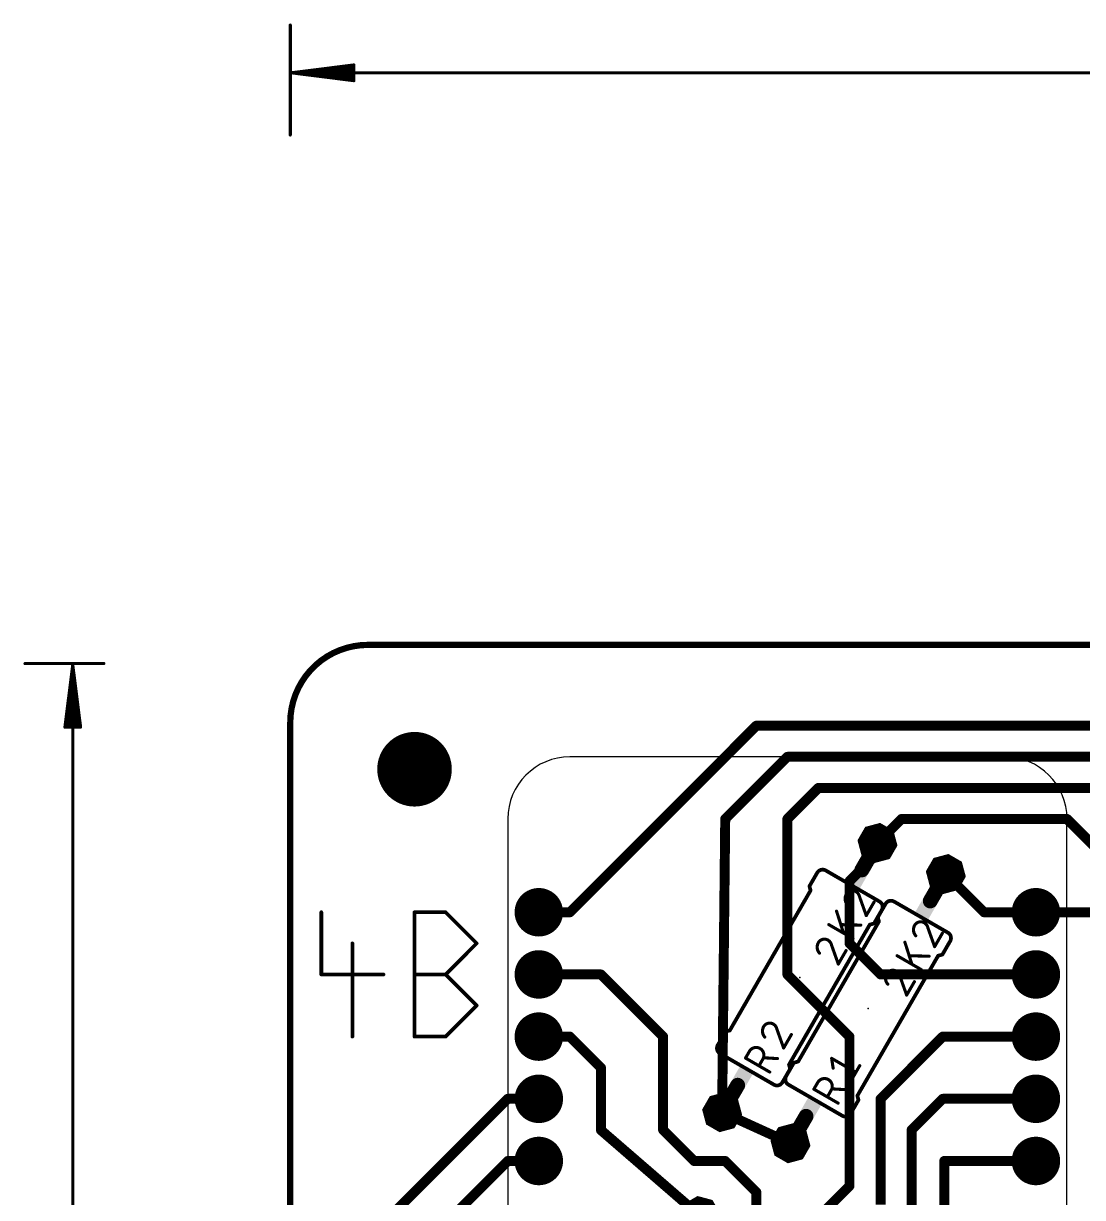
# Model space of a CAD drawing. Extents: x -0.44 to 7.02, y -0.01 to 4.84.
# Drawn here: x -0.429 to 1.275, y 2.941 to 4.829 of the extents above; entities that cross this region are included whole.
import ezdxf

# ---------------------------------------------------------------- set-up
doc = ezdxf.new("R2010")
doc.units = 0
for name, color, linetype in [('1', 12, 'CONTINUOUS'), ('17', 110, 'CONTINUOUS'), ('20', 31, 'CONTINUOUS'), ('21', 253, 'CONTINUOUS'), ('23', 53, 'CONTINUOUS'), ('25', 253, 'CONTINUOUS'), ('27', 253, 'CONTINUOUS'), ('29', 253, 'CONTINUOUS'), ('30', 253, 'CONTINUOUS'), ('44', 253, 'CONTINUOUS'), ('51', 253, 'CONTINUOUS')]:
    doc.layers.add(name, color=color, linetype=linetype)

# ---------------------------------------------------------------- blocks, each defined once
blk = doc.blocks.new('ROUNDP')
at = {"const_width": 0.5}
blk.add_lwpolyline([(0, -0.25, 1), (0, 0.25, 1), (0, -0.25)], format="xyb", dxfattribs=at)
blk = doc.blocks.new('RECT')
blk.add_solid([(-0.5, -0.5), (0.5, -0.5), (-0.5, 0.5), (0.5, 0.5)])
blk = doc.blocks.new('OCTAGONP')
at = {"const_width": 0.5}
blk.add_lwpolyline([(-0.25, -0.103553), (-0.25, 0.103553), (-0.103553, 0.25), (0.103553, 0.25), (0.25, 0.103553), (0.25, -0.103553), (0.103553, -0.25), (-0.103553, -0.25), (-0.25, -0.103553), (-0.25, 0.103553)], dxfattribs=at)

msp = doc.modelspace()

# ---------------------------------------------------------------- linework, layer by layer
at = {"layer": '1'}
for points, const_width in [([(0.00128, 4.826772, 1), (-0.00128, 4.826772)], 0.002559), ([(0.103642, 4.762569, 1), (0.101083, 4.762569)], 0.002559), ([(0.102522, 4.761299, 1), (0.102202, 4.763838)], 0.002559), ([(0.102493, 4.758963, 1), (0.102232, 4.761509)], 0.002559), ([(0.002559, 4.75128, 1), (0.002559, 4.74872)], 0.002559), ([(0.002719, 4.75127, 1), (0.002399, 4.74873)], 0.002559), ([(0.002399, 4.75127, 1), (0.002719, 4.74873)], 0.002559), ([(0.002625, 4.751278, 1), (0.002494, 4.748722)], 0.002559), ([(0.00269, 4.751273, 1), (0.002429, 4.748727)], 0.002559), ([(0.002494, 4.751278, 1), (0.002625, 4.748722)], 0.002559), ([(0.002429, 4.751273, 1), (0.00269, 4.748727)], 0.002559), ([(0.102202, 4.736162, 1), (0.102522, 4.738701)], 0.002559), ([(0.102232, 4.738491, 1), (0.102493, 4.741037)], 0.002559), ([(0.102428, 4.75384, 1), (0.102297, 4.756396)], 0.002559), ([(0.102297, 4.743604, 1), (0.102428, 4.74616)], 0.002559), ([(0.101083, 4.737431, 1), (0.103642, 4.737431)], 0.002559), ([(-0.00128, 4.65, 1), (0.00128, 4.65)], 0.002559), ([(-0.426772, 3.80128, 1), (-0.426772, 3.79872)], 0.002559), ([(-0.34873, 3.797601, 1), (-0.35127, 3.797281)], 0.002559), ([(-0.34872, 3.797441, 1), (-0.35128, 3.797441)], 0.002559), ([(-0.348722, 3.797506, 1), (-0.351278, 3.797375)], 0.002559), ([(-0.348727, 3.797571, 1), (-0.351273, 3.79731)], 0.002559), ([(-0.348722, 3.797375, 1), (-0.351278, 3.797506)], 0.002559), ([(-0.348727, 3.79731, 1), (-0.351273, 3.797571)], 0.002559), ([(-0.34873, 3.797281, 1), (-0.35127, 3.797601)], 0.002559), ([(-0.3, 3.79872, 1), (-0.3, 3.80128)], 0.002559), ([(0.75, 3.704, 1), (0.75, 3.696)], 0.008), ([(0.752828, 3.697172, 1), (0.747172, 3.702828)], 0.008), ([(-0.362569, 3.698917, 1), (-0.362569, 3.696358)], 0.002559), ([(-0.363838, 3.697798, 1), (-0.361299, 3.697478)], 0.002559), ([(-0.361509, 3.697768, 1), (-0.358963, 3.697507)], 0.002559), ([(-0.356396, 3.697703, 1), (-0.35384, 3.697572)], 0.002559), ([(-0.34616, 3.697572, 1), (-0.343604, 3.697703)], 0.002559), ([(-0.341037, 3.697507, 1), (-0.338491, 3.697768)], 0.002559), ([(-0.338701, 3.697478, 1), (-0.336162, 3.697798)], 0.002559), ([(-0.337431, 3.696358, 1), (-0.337431, 3.698917)], 0.002559), ([(0.8, 3.654, 1), (0.8, 3.646)], 0.008), ([(0.802828, 3.647172, 1), (0.797172, 3.652828)], 0.008), ([(0.85, 3.604, 1), (0.85, 3.596)], 0.008), ([(0.852828, 3.597172, 1), (0.847172, 3.602828)], 0.008), ([(0.704, 3.549958, 1), (0.696, 3.550042)], 0.008), ([(0.697172, 3.552828, 1), (0.702828, 3.547172)], 0.008), ([(0.804, 3.55, 1), (0.796, 3.55)], 0.008), ([(0.797172, 3.552828, 1), (0.802828, 3.547172)], 0.008), ([(0.983494, 3.554, 1), (0.983494, 3.546)], 0.008), ([(0.986322, 3.547172, 1), (0.980665, 3.552828)], 0.008), ([(1.252828, 3.552828, 1), (1.247172, 3.547172)], 0.008), ([(1.25, 3.546, 1), (1.25, 3.554)], 0.008), ([(0.949, 3.511506, 1), (0.941, 3.511506)], 0.008), ([(0.942172, 3.514335, 1), (0.947828, 3.508678)], 0.008), ([(0.941, 3.495, 1), (0.949, 3.495)], 0.008), ([(0.947828, 3.492172, 1), (0.942172, 3.497828)], 0.008), ([(0.904, 3.45, 1), (0.896, 3.45)], 0.008), ([(0.897172, 3.452828, 1), (0.902828, 3.447172)], 0.008), ([(1.057828, 3.464335, 1), (1.052172, 3.458678)], 0.008), ([(0.0515, 3.4, 1), (0.0485, 3.4)], 0.003), ([(0.2015, 3.4, 1), (0.1985, 3.4)], 0.003), ([(0.2, 3.4015, 1), (0.2, 3.3985)], 0.003), ([(0.251061, 3.401061, 1), (0.248939, 3.398939)], 0.003), ([(0.25, 3.3985, 1), (0.25, 3.4015)], 0.003), ([(0.4, 3.404, 1), (0.4, 3.396)], 0.008), ([(0.447172, 3.402828, 1), (0.452828, 3.397172)], 0.008), ([(0.45, 3.396, 1), (0.45, 3.404)], 0.008), ([(1.116506, 3.404, 1), (1.116506, 3.396)], 0.008), ([(1.113678, 3.397172, 1), (1.119335, 3.402828)], 0.008), ([(1.2, 3.404, 1), (1.2, 3.396)], 0.008), ([(1.2, 3.396, 1), (1.2, 3.404)], 0.008), ([(0.1015, 3.35, 1), (0.0985, 3.35)], 0.003), ([(0.301061, 3.348939, 1), (0.298939, 3.351061)], 0.003), ([(0.298939, 3.348939, 1), (0.301061, 3.351061)], 0.003), ([(0.896, 3.35, 1), (0.904, 3.35)], 0.008), ([(0.902828, 3.352828, 1), (0.897172, 3.347172)], 0.008), ([(0.4, 3.304, 1), (0.4, 3.296)], 0.008), ([(0.502828, 3.302828, 1), (0.497172, 3.297172)], 0.008), ([(0.5, 3.296, 1), (0.5, 3.304)], 0.008), ([(0.802828, 3.302828, 1), (0.797172, 3.297172)], 0.008), ([(0.95, 3.304, 1), (0.95, 3.296)], 0.008), ([(0.947172, 3.297172, 1), (0.952828, 3.302828)], 0.008), ([(1.2, 3.296, 1), (1.2, 3.304)], 0.008), ([(0.05, 3.3015, 1), (0.05, 3.2985)], 0.003), ([(0.0485, 3.3, 1), (0.0515, 3.3)], 0.003), ([(0.1, 3.3015, 1), (0.1, 3.2985)], 0.003), ([(0.1015, 3.3, 1), (0.0985, 3.3)], 0.003), ([(0.0985, 3.3, 1), (0.1015, 3.3)], 0.003), ([(0.1, 3.2985, 1), (0.1, 3.3015)], 0.003), ([(0.15, 3.2985, 1), (0.15, 3.3015)], 0.003), ([(0.2015, 3.3, 1), (0.1985, 3.3)], 0.003), ([(0.2, 3.3015, 1), (0.2, 3.2985)], 0.003), ([(0.1985, 3.3, 1), (0.2015, 3.3)], 0.003), ([(0.251061, 3.301061, 1), (0.248939, 3.298939)], 0.003), ([(0.248939, 3.301061, 1), (0.251061, 3.298939)], 0.003), ([(0.25, 3.2985, 1), (0.25, 3.3015)], 0.003), ([(0.796, 3.3, 1), (0.804, 3.3)], 0.008), ([(0.301061, 3.248939, 1), (0.298939, 3.251061)], 0.003), ([(0.298939, 3.248939, 1), (0.301061, 3.251061)], 0.003), ([(0.0985, 3.2, 1), (0.1015, 3.2)], 0.003), ([(0.2, 3.2015, 1), (0.2, 3.1985)], 0.003), ([(0.1985, 3.2, 1), (0.2015, 3.2)], 0.003), ([(0.248939, 3.201061, 1), (0.251061, 3.198939)], 0.003), ([(0.25, 3.1985, 1), (0.25, 3.2015)], 0.003), ([(0.4, 3.204, 1), (0.4, 3.196)], 0.008), ([(0.452828, 3.202828, 1), (0.447172, 3.197172)], 0.008), ([(0.45, 3.196, 1), (0.45, 3.204)], 0.008), ([(0.604, 3.2, 1), (0.596, 3.2)], 0.008), ([(0.597172, 3.197172, 1), (0.602828, 3.202828)], 0.008), ([(0.904, 3.2, 1), (0.896, 3.2)], 0.008), ([(0.897172, 3.197172, 1), (0.902828, 3.202828)], 0.008), ([(1.05, 3.204, 1), (1.05, 3.196)], 0.008), ([(1.052828, 3.197172, 1), (1.047172, 3.202828)], 0.008), ([(1.2, 3.196, 1), (1.2, 3.204)], 0.008), ([(0.504, 3.15, 1), (0.496, 3.15)], 0.008), ([(0.497172, 3.147172, 1), (0.502828, 3.152828)], 0.008), ([(0.35, 3.104, 1), (0.35, 3.096)], 0.008), ([(0.352828, 3.097172, 1), (0.347172, 3.102828)], 0.008), ([(0.4, 3.096, 1), (0.4, 3.104)], 0.008), ([(0.954, 3.1, 1), (0.946, 3.1)], 0.008), ([(0.947172, 3.102828, 1), (0.952828, 3.097172)], 0.008), ([(1.05, 3.104, 1), (1.05, 3.096)], 0.008), ([(1.052828, 3.097172, 1), (1.047172, 3.102828)], 0.008), ([(1.2, 3.096, 1), (1.2, 3.104)], 0.008), ([(0.696655, 3.082135, 1), (0.693345, 3.074852)], 0.008), ([(0.691, 3.078536, 1), (0.699, 3.078451)], 0.008), ([(0.502616, 3.052616, 1), (0.497384, 3.046565)], 0.008), ([(0.496, 3.049591, 1), (0.504, 3.049591)], 0.008), ([(0.596, 3.05, 1), (0.604, 3.05)], 0.008), ([(0.602828, 3.052828, 1), (0.597172, 3.047172)], 0.008), ([(1.004, 3.05, 1), (0.996, 3.05)], 0.008), ([(0.997172, 3.052828, 1), (1.002828, 3.047172)], 0.008), ([(0.803345, 3.024852, 1), (0.806655, 3.032135)], 0.008), ([(0.35, 3.004, 1), (0.35, 2.996)], 0.008), ([(0.352828, 2.997172, 1), (0.347172, 3.002828)], 0.008), ([(0.4, 2.996, 1), (0.4, 3.004)], 0.008), ([(0.65, 3.004, 1), (0.65, 2.996)], 0.008), ([(0.647172, 2.997172, 1), (0.652828, 3.002828)], 0.008), ([(0.702828, 3.002828, 1), (0.697172, 2.997172)], 0.008), ([(0.7, 2.996, 1), (0.7, 3.004)], 0.008), ([(1.0525, 3.004, 1), (1.0525, 2.996)], 0.008), ([(1.0565, 3, 1), (1.0485, 3)], 0.008), ([(1.2, 2.996, 1), (1.2, 3.004)], 0.008), ([(0.902828, 2.957172, 1), (0.897172, 2.962828)], 0.008), ([(0.754, 2.95, 1), (0.746, 2.95)], 0.008), ([(0.747172, 2.947172, 1), (0.752828, 2.952828)], 0.008), ([(0.896, 2.96, 1), (0.904, 2.96)], 0.008)]:
    msp.add_lwpolyline(points, format="xyb", dxfattribs=dict(at, const_width=const_width))
for points, const_width in [([(0, 4.65), (0, 4.826772)], 0.005118), ([(0.002559, 4.75), (0.102362, 4.762569)], 0.005118), ([(0.002559, 4.75), (0.102362, 4.760236)], 0.005118), ([(0.102362, 4.762569), (0.102362, 4.737431)], 0.005118), ([(0.002559, 4.75), (0.102362, 4.755118)], 0.005118), ([(0.002559, 4.75), (3.247441, 4.75)], 0.005118), ([(0.102362, 4.737431), (0.002559, 4.75)], 0.005118), ([(0.102362, 4.744882), (0.002559, 4.75)], 0.005118), ([(0.102362, 4.739764), (0.002559, 4.75)], 0.005118), ([(-0.3, 3.8), (-0.426772, 3.8)], 0.005118), ([(-0.35, 3.797441), (-0.362569, 3.697638)], 0.005118), ([(-0.35, 3.797441), (-0.360236, 3.697638)], 0.005118), ([(-0.35, 3.797441), (-0.355118, 3.697638)], 0.005118), ([(-0.35, 0.002559), (-0.35, 3.797441)], 0.005118), ([(-0.337431, 3.697638), (-0.35, 3.797441)], 0.005118), ([(-0.344882, 3.697638), (-0.35, 3.797441)], 0.005118), ([(-0.339764, 3.697638), (-0.35, 3.797441)], 0.005118), ([(0.75, 3.7), (0.45, 3.4)], 0.016), ([(0.75, 3.7), (2.6, 3.7)], 0.016), ([(-0.362569, 3.697638), (-0.337431, 3.697638)], 0.005118), ([(0.7, 3.55), (0.8, 3.65)], 0.016), ([(2.45, 3.65), (0.8, 3.65)], 0.016), ([(0.85, 3.6), (0.8, 3.55)], 0.016), ([(1.6, 3.6), (0.85, 3.6)], 0.016), ([(0.695, 3.078494), (0.7, 3.55)], 0.016), ([(0.8, 3.55), (0.8, 3.3)], 0.016), ([(0.983494, 3.55), (0.945, 3.511506)], 0.016), ([(1.25, 3.55), (0.983494, 3.55)], 0.016), ([(1.45, 3.35), (1.25, 3.55)], 0.016), ([(0.945, 3.495), (0.945, 3.511506)], 0.016), ([(0.9, 3.45), (0.945, 3.495)], 0.016), ([(0.9, 3.45), (0.9, 3.35)], 0.016), ([(1.055, 3.461506), (1.116506, 3.4)], 0.016), ([(0.05, 3.4), (0.05, 3.3)], 0.006), ([(0.2, 3.3), (0.2, 3.4)], 0.006), ([(0.2, 3.4), (0.25, 3.4)], 0.006), ([(0.25, 3.4), (0.3, 3.35)], 0.006), ([(0.4, 3.4), (0.45, 3.4)], 0.016), ([(1.116506, 3.4), (1.2, 3.4)], 0.016), ([(1.2, 3.4), (1.3, 3.4)], 0.016), ([(0.1, 3.35), (0.1, 3.3)], 0.006), ([(0.3, 3.35), (0.25, 3.3)], 0.006), ([(0.9, 3.35), (0.95, 3.3)], 0.016), ([(0.4, 3.3), (0.5, 3.3)], 0.016), ([(0.6, 3.2), (0.5, 3.3)], 0.016), ([(0.8, 3.3), (0.9, 3.2)], 0.016), ([(0.95, 3.3), (1.2, 3.3)], 0.016), ([(0.05, 3.3), (0.1, 3.3)], 0.006), ([(0.15, 3.3), (0.1, 3.3)], 0.006), ([(0.1, 3.3), (0.1, 3.2)], 0.006), ([(0.2, 3.3), (0.2, 3.2)], 0.006), ([(0.2, 3.3), (0.25, 3.3)], 0.006), ([(0.25, 3.3), (0.3, 3.25)], 0.006), ([(0.3, 3.25), (0.25, 3.2)], 0.006), ([(0.25, 3.2), (0.2, 3.2)], 0.006), ([(0.4, 3.2), (0.45, 3.2)], 0.016), ([(0.45, 3.2), (0.5, 3.15)], 0.016), ([(0.6, 3.05), (0.6, 3.2)], 0.016), ([(0.9, 3.2), (0.9, 2.96)], 0.016), ([(1.05, 3.2), (0.95, 3.1)], 0.016), ([(1.2, 3.2), (1.05, 3.2)], 0.016), ([(0.5, 3.15), (0.5, 3.049591)], 0.016), ([(0.1, 2.85), (0.35, 3.1)], 0.016), ([(0.4, 3.1), (0.35, 3.1)], 0.016), ([(0.95, 3.1), (0.95, 2.93)], 0.016), ([(1.05, 3.1), (1, 3.05)], 0.016), ([(1.2, 3.1), (1.05, 3.1)], 0.016), ([(0.805, 3.028494), (0.695, 3.078494)], 0.016), ([(0.5, 3.049591), (0.659705, 2.911481)], 0.016), ([(0.6, 3.05), (0.65, 3)], 0.016), ([(1, 3.05), (1, 2.9)], 0.016), ([(0.35, 3), (0.15, 2.8)], 0.016), ([(0.4, 3), (0.35, 3)], 0.016), ([(0.65, 3), (0.7, 3)], 0.016), ([(0.7, 3), (0.75, 2.95)], 0.016), ([(1.0525, 3), (1.2, 3)], 0.016), ([(1.0525, 3), (1.0525, 2.8725)], 0.016), ([(0.9, 2.96), (0.835, 2.895)], 0.016), ([(0.75, 2.95), (0.75, 2.8)], 0.016)]:
    msp.add_lwpolyline(points, dxfattribs=dict(at, const_width=const_width))
at = {"layer": '20'}
for points, const_width in [([(0.125, 3.83, 0.414214), (0, 3.705)], 0.01), ([(0.125, 3.8325, 1), (0.125, 3.8275)], 0.005), ([(0.125, 3.8275, 1), (0.125, 3.8325)], 0.005), ([(0.0025, 3.705, 1), (-0.0025, 3.705)], 0.005), ([(-0.0025, 3.705, 1), (0.0025, 3.705)], 0.005)]:
    msp.add_lwpolyline(points, format="xyb", dxfattribs=dict(at, const_width=const_width))
at = {"layer": '20', "const_width": 0.01}
for points in [[(3.125, 3.83), (0.125, 3.83)], [(0, 3.705), (0, 0.125)]]:
    msp.add_lwpolyline(points, dxfattribs=at)
at = {"layer": '20'}
msp.add_circle((0.2, 3.63), 0.056004, dxfattribs=at)
at = {"layer": '21'}
for p, q in [((1.15, 3.65), (0.45, 3.65)), ((0.35, 3.55), (0.35, 1.75)), ((1.25, 1.75), (1.25, 3.55))]:
    msp.add_line(p, q, dxfattribs=at)
at = {"layer": '21', "const_width": 0.006}
for points in [[(0.848038, 3.463564), (0.835538, 3.441913)], [(0.948301, 3.417224), (0.861699, 3.467224)], [(0.837369, 3.435083), (0.707369, 3.209917)], [(0.837369, 3.435083), (0.835538, 3.441913)], [(1.058301, 3.367224), (0.971699, 3.417224)], [(0.951961, 3.403564), (0.939461, 3.381913)], [(0.958038, 3.413564), (0.945538, 3.391913)], [(0.932631, 3.380083), (0.802631, 3.154917)], [(0.947369, 3.385083), (0.817369, 3.159917)], [(0.932631, 3.380083), (0.939461, 3.381913)], [(0.947369, 3.385083), (0.945538, 3.391913)], [(1.061961, 3.353564), (1.049461, 3.331913)], [(1.042631, 3.330083), (0.912631, 3.104917)], [(1.042631, 3.330083), (1.049461, 3.331913)], [(0.688038, 3.186436), (0.700538, 3.208086)], [(0.707369, 3.209917), (0.700538, 3.208086)], [(0.778301, 3.122776), (0.691699, 3.172776)], [(0.798038, 3.136436), (0.810538, 3.158086)], [(0.802631, 3.154917), (0.804461, 3.148086)], [(0.817369, 3.159917), (0.810538, 3.158086)], [(0.791961, 3.126436), (0.804461, 3.148086)], [(0.888301, 3.072776), (0.801699, 3.122776)], [(0.901961, 3.076436), (0.914461, 3.098086)], [(0.912631, 3.104917), (0.914461, 3.098086)]]:
    msp.add_lwpolyline(points, dxfattribs=at)
at = {"layer": '21'}
for points, const_width in [([(0.861699, 3.467224, 0.414214), (0.848038, 3.463564)], 0.006), ([(0.846739, 3.464314, 1), (0.849337, 3.462814)], 0.003), ([(0.849337, 3.462814, 1), (0.846739, 3.464314)], 0.003), ([(0.862449, 3.468523, 1), (0.860949, 3.465925)], 0.003), ([(0.860949, 3.465925, 1), (0.862449, 3.468523)], 0.003), ([(0.834239, 3.442663, 1), (0.836837, 3.441163)], 0.003), ([(0.836987, 3.442302, 1), (0.83409, 3.441525)], 0.003), ([(0.83592, 3.434695, 1), (0.838817, 3.435472)], 0.003), ([(0.838668, 3.434333, 1), (0.83607, 3.435833)], 0.003), ([(0.951961, 3.403564, 0.414214), (0.948301, 3.417224)], 0.006), ([(0.949051, 3.418523, 1), (0.947551, 3.415925)], 0.003), ([(0.947551, 3.415925, 1), (0.949051, 3.418523)], 0.003), ([(0.971699, 3.417224, 0.414214), (0.958038, 3.413564)], 0.006), ([(0.972449, 3.418523, 1), (0.970949, 3.415925)], 0.003), ([(0.970949, 3.415925, 1), (0.972449, 3.418523)], 0.003), ([(0.950662, 3.404314, 1), (0.953261, 3.402814)], 0.003), ([(0.953261, 3.402814, 1), (0.950662, 3.404314)], 0.003), ([(0.956739, 3.414314, 1), (0.959337, 3.412814)], 0.003), ([(0.959337, 3.412814, 1), (0.956739, 3.414314)], 0.003), ([(0.932243, 3.381532, 1), (0.933019, 3.378634)], 0.003), ([(0.93393, 3.379333, 1), (0.931332, 3.380833)], 0.003), ([(0.938162, 3.382663, 1), (0.940761, 3.381163)], 0.003), ([(0.93985, 3.380464, 1), (0.939073, 3.383362)], 0.003), ([(0.944239, 3.392663, 1), (0.946837, 3.391163)], 0.003), ([(0.946987, 3.392302, 1), (0.94409, 3.391525)], 0.003), ([(0.94592, 3.384695, 1), (0.948817, 3.385472)], 0.003), ([(0.948668, 3.384333, 1), (0.94607, 3.385833)], 0.003), ([(1.061961, 3.353564, 0.414214), (1.058301, 3.367224)], 0.006), ([(1.059051, 3.368523, 1), (1.057551, 3.365925)], 0.003), ([(1.057551, 3.365925, 1), (1.059051, 3.368523)], 0.003), ([(1.060662, 3.354314, 1), (1.063261, 3.352814)], 0.003), ([(1.063261, 3.352814, 1), (1.060662, 3.354314)], 0.003), ([(1.042243, 3.331532, 1), (1.043019, 3.328634)], 0.003), ([(1.04393, 3.329333, 1), (1.041332, 3.330833)], 0.003), ([(1.048162, 3.332663, 1), (1.050761, 3.331163)], 0.003), ([(1.04985, 3.330464, 1), (1.049073, 3.333362)], 0.003), ([(0.70015, 3.209535, 1), (0.700927, 3.206638)], 0.003), ([(0.701837, 3.207336, 1), (0.699239, 3.208836)], 0.003), ([(0.70607, 3.210667, 1), (0.708668, 3.209167)], 0.003), ([(0.707757, 3.208468, 1), (0.70698, 3.211365)], 0.003), ([(0.688038, 3.186436, 0.414214), (0.691699, 3.172776)], 0.006), ([(0.686739, 3.187186, 1), (0.689337, 3.185686)], 0.003), ([(0.689337, 3.185686, 1), (0.686739, 3.187186)], 0.003), ([(0.692449, 3.174075, 1), (0.690949, 3.171477)], 0.003), ([(0.690949, 3.171477, 1), (0.692449, 3.174075)], 0.003), ([(0.80408, 3.155305, 1), (0.801182, 3.154528)], 0.003), ([(0.801332, 3.155667, 1), (0.80393, 3.154167)], 0.003), ([(0.81015, 3.159535, 1), (0.810927, 3.156638)], 0.003), ([(0.811837, 3.157336, 1), (0.809239, 3.158836)], 0.003), ([(0.81607, 3.160667, 1), (0.818668, 3.159167)], 0.003), ([(0.817757, 3.158468, 1), (0.81698, 3.161365)], 0.003), ([(0.798038, 3.136436, 0.414214), (0.801699, 3.122776)], 0.006), ([(0.796739, 3.137186, 1), (0.799337, 3.135686)], 0.003), ([(0.799337, 3.135686, 1), (0.796739, 3.137186)], 0.003), ([(0.803013, 3.147698, 1), (0.80591, 3.148475)], 0.003), ([(0.805761, 3.147336, 1), (0.803162, 3.148836)], 0.003), ([(0.778301, 3.122776, 0.414214), (0.791961, 3.126436)], 0.006), ([(0.779051, 3.124075, 1), (0.777551, 3.121477)], 0.003), ([(0.777551, 3.121477, 1), (0.779051, 3.124075)], 0.003), ([(0.790662, 3.127186, 1), (0.793261, 3.125686)], 0.003), ([(0.793261, 3.125686, 1), (0.790662, 3.127186)], 0.003), ([(0.802449, 3.124075, 1), (0.800949, 3.121477)], 0.003), ([(0.800949, 3.121477, 1), (0.802449, 3.124075)], 0.003), ([(0.91408, 3.105305, 1), (0.911182, 3.104528)], 0.003), ([(0.911332, 3.105667, 1), (0.91393, 3.104167)], 0.003), ([(0.913013, 3.097698, 1), (0.91591, 3.098475)], 0.003), ([(0.915761, 3.097336, 1), (0.913162, 3.098836)], 0.003), ([(0.888301, 3.072776, 0.414214), (0.901961, 3.076436)], 0.006), ([(0.900662, 3.077186, 1), (0.903261, 3.075686)], 0.003), ([(0.903261, 3.075686, 1), (0.900662, 3.077186)], 0.003), ([(0.889051, 3.074075, 1), (0.887551, 3.071477)], 0.003), ([(0.887551, 3.071477, 1), (0.889051, 3.074075)], 0.003)]:
    msp.add_lwpolyline(points, format="xyb", dxfattribs=dict(at, const_width=const_width))
for centre, start, end in [((0.45, 3.55), 90, 180), ((1.15, 3.55), 0, 90)]:
    msp.add_arc(centre, 0.1, start, end, dxfattribs=at)
at = {"layer": '23'}
for p in [(0.82, 3.295), (0.93, 3.245)]:
    msp.add_point(p, dxfattribs=at)
at = {"layer": '25'}
for points, const_width in [([(0.761874, 3.216117, 0.325192), (0.763659, 3.199209)], 0.005), ([(0.777241, 3.220235, 0.414208), (0.761873, 3.216117)], 0.005), ([(0.760791, 3.216742, 1), (0.762956, 3.215492)], 0.0025), ([(0.762956, 3.215492, 1), (0.760791, 3.216742)], 0.0025), ([(0.782944, 3.212612, 0.205247), (0.777241, 3.220235)], 0.005), ([(0.777866, 3.221317, 1), (0.776616, 3.219152)], 0.0025), ([(0.776616, 3.219152, 1), (0.777866, 3.221317)], 0.0025), ([(0.784121, 3.213032, 1), (0.781767, 3.212192)], 0.0025), ([(0.781729, 3.212318, 1), (0.784159, 3.212906)], 0.0025), ([(0.762731, 3.198372, 1), (0.764587, 3.200047)], 0.0025), ([(0.807552, 3.202735, 1), (0.805387, 3.203985)], 0.0025), ([(0.760562, 3.163846, 1), (0.738912, 3.176346)], 0.005), ([(0.737829, 3.176971, 1), (0.739994, 3.175721)], 0.0025), ([(0.739994, 3.175721, 1), (0.737829, 3.176971)], 0.0025), ([(0.792887, 3.182334, 1), (0.795052, 3.181084)], 0.0025), ([(0.792792, 3.181289, 1), (0.795147, 3.182129)], 0.0025), ([(0.733287, 3.166603, 1), (0.732037, 3.164438)], 0.0025), ([(0.731579, 3.166146, 1), (0.733744, 3.164896)], 0.0025), ([(0.75323, 3.153646, 1), (0.755395, 3.152396)], 0.0025), ([(0.75948, 3.164471, 1), (0.761645, 3.163221)], 0.0025), ([(0.761645, 3.163221, 1), (0.75948, 3.164471)], 0.0025), ([(0.761887, 3.167259, 1), (0.761737, 3.164763)], 0.0025), ([(0.784058, 3.163424, 1), (0.784208, 3.165919)], 0.0025), ([(0.872484, 3.165223, 1), (0.870013, 3.164846)], 0.0025), ([(0.871874, 3.166117, 1), (0.870624, 3.163952)], 0.0025), ([(0.917552, 3.152735, 1), (0.915387, 3.153985)], 0.0025), ([(0.771008, 3.141938, 1), (0.772258, 3.144103)], 0.0025), ([(0.870562, 3.113846, 1), (0.848912, 3.126346)], 0.005), ([(0.872423, 3.149021, 1), (0.874895, 3.149397)], 0.0025), ([(0.909595, 3.141452, 1), (0.910845, 3.143617)], 0.0025), ([(0.843287, 3.116603, 1), (0.842037, 3.114438)], 0.0025), ([(0.841579, 3.116146, 1), (0.843744, 3.114896)], 0.0025), ([(0.847829, 3.126971, 1), (0.849994, 3.125721)], 0.0025), ([(0.849994, 3.125721, 1), (0.847829, 3.126971)], 0.0025), ([(0.86948, 3.114471, 1), (0.871645, 3.113221)], 0.0025), ([(0.871645, 3.113221, 1), (0.86948, 3.114471)], 0.0025), ([(0.871887, 3.117259, 1), (0.871737, 3.114763)], 0.0025), ([(0.894058, 3.113424, 1), (0.894208, 3.115919)], 0.0025), ([(0.902887, 3.132334, 1), (0.905052, 3.131084)], 0.0025), ([(0.86323, 3.103646, 1), (0.865395, 3.102396)], 0.0025), ([(0.881008, 3.091938, 1), (0.882258, 3.094103)], 0.0025)]:
    msp.add_lwpolyline(points, format="xyb", dxfattribs=dict(at, const_width=const_width))
at = {"layer": '25', "const_width": 0.005}
for points in [[(0.782944, 3.212612), (0.79397, 3.181709)], [(0.79397, 3.181709), (0.80647, 3.20336)], [(0.732662, 3.165521), (0.738912, 3.176346)], [(0.771633, 3.143021), (0.732662, 3.165521)], [(0.760562, 3.163846), (0.754312, 3.153021)], [(0.784133, 3.164671), (0.761812, 3.166011)], [(0.873659, 3.149209), (0.871249, 3.165035)], [(0.871249, 3.165035), (0.91022, 3.142535)], [(0.90397, 3.131709), (0.91647, 3.15336)], [(0.842662, 3.115521), (0.848912, 3.126346)], [(0.881633, 3.093021), (0.842662, 3.115521)], [(0.870562, 3.113846), (0.864312, 3.103021)], [(0.894133, 3.114671), (0.871812, 3.116011)]]:
    msp.add_lwpolyline(points, dxfattribs=at)
at = {"layer": '27'}
for points, const_width in [([(0.910239, 3.433196, 0.414208), (0.894871, 3.429078)], 0.005), ([(0.894871, 3.429078, 0.325192), (0.896657, 3.41217)], 0.005), ([(0.893789, 3.429703, 1), (0.895954, 3.428453)], 0.0025), ([(0.895954, 3.428453, 1), (0.893789, 3.429703)], 0.0025), ([(0.915942, 3.425573, 0.205247), (0.910239, 3.433196)], 0.005), ([(0.910864, 3.434278, 1), (0.909614, 3.432113)], 0.0025), ([(0.909614, 3.432113, 1), (0.910864, 3.434278)], 0.0025), ([(0.917119, 3.425993, 1), (0.914764, 3.425153)], 0.0025), ([(0.914727, 3.425279, 1), (0.917157, 3.425867)], 0.0025), ([(0.94055, 3.415696, 1), (0.938385, 3.416946)], 0.0025), ([(0.880312, 3.402179, 1), (0.877931, 3.401418)], 0.0025), ([(0.895729, 3.411333, 1), (0.897585, 3.413007)], 0.0025), ([(0.867246, 3.38123, 1), (0.865996, 3.379065)], 0.0025), ([(0.886807, 3.381307, 1), (0.886747, 3.378808)], 0.0025), ([(0.918062, 3.378049, 1), (0.918123, 3.380548)], 0.0025), ([(0.925885, 3.395295, 1), (0.92805, 3.394045)], 0.0025), ([(0.92579, 3.39425, 1), (0.928145, 3.39509)], 0.0025), ([(1.004871, 3.379078, 0.325192), (1.006657, 3.36217)], 0.005), ([(1.020239, 3.383196, 0.414208), (1.004871, 3.379078)], 0.005), ([(1.003789, 3.379703, 1), (1.005954, 3.378453)], 0.0025), ([(1.005954, 3.378453, 1), (1.003789, 3.379703)], 0.0025), ([(1.025942, 3.375573, 0.205247), (1.020239, 3.383196)], 0.005), ([(1.020864, 3.384278, 1), (1.019614, 3.382113)], 0.0025), ([(1.019614, 3.382113, 1), (1.020864, 3.384278)], 0.0025), ([(0.889246, 3.366017, 1), (0.891628, 3.366778)], 0.0025), ([(1.005729, 3.361333, 1), (1.007585, 3.363007)], 0.0025), ([(1.027119, 3.375993, 1), (1.024764, 3.375153)], 0.0025), ([(1.024727, 3.375279, 1), (1.027157, 3.375867)], 0.0025), ([(1.05055, 3.365696, 1), (1.048385, 3.366946)], 0.0025), ([(0.849871, 3.351136, 0.325192), (0.851657, 3.334228)], 0.005), ([(0.865239, 3.355254, 0.414208), (0.849871, 3.351136)], 0.005), ([(0.848789, 3.351761, 1), (0.850954, 3.350511)], 0.0025), ([(0.850954, 3.350511, 1), (0.848789, 3.351761)], 0.0025), ([(0.870942, 3.347631, 0.205247), (0.865239, 3.355254)], 0.005), ([(0.865864, 3.356336, 1), (0.864614, 3.354171)], 0.0025), ([(0.864614, 3.354171, 1), (0.865864, 3.356336)], 0.0025), ([(0.872119, 3.348051, 1), (0.869764, 3.347211)], 0.0025), ([(0.869727, 3.347337, 1), (0.872157, 3.347925)], 0.0025), ([(0.904968, 3.356565, 1), (0.906218, 3.35873)], 0.0025), ([(0.990312, 3.352179, 1), (0.987931, 3.351418)], 0.0025), ([(1.035885, 3.345295, 1), (1.03805, 3.344045)], 0.0025), ([(1.03579, 3.34425, 1), (1.038145, 3.34509)], 0.0025), ([(0.850729, 3.333391, 1), (0.852585, 3.335065)], 0.0025), ([(0.89555, 3.337754, 1), (0.893385, 3.339004)], 0.0025), ([(0.977246, 3.33123, 1), (0.975996, 3.329065)], 0.0025), ([(0.996807, 3.331307, 1), (0.996747, 3.328808)], 0.0025), ([(1.028062, 3.328049, 1), (1.028123, 3.330548)], 0.0025), ([(0.880885, 3.317353, 1), (0.88305, 3.316103)], 0.0025), ([(0.88079, 3.316308, 1), (0.883145, 3.317148)], 0.0025), ([(0.975239, 3.305254, 0.414208), (0.959871, 3.301136)], 0.005), ([(0.980942, 3.297631, 0.205247), (0.975239, 3.305254)], 0.005), ([(0.975864, 3.306336, 1), (0.974614, 3.304171)], 0.0025), ([(0.974614, 3.304171, 1), (0.975864, 3.306336)], 0.0025), ([(0.999246, 3.316017, 1), (1.001628, 3.316778)], 0.0025), ([(1.014968, 3.306565, 1), (1.016218, 3.30873)], 0.0025), ([(0.959871, 3.301136, 0.325192), (0.961657, 3.284228)], 0.005), ([(0.958789, 3.301761, 1), (0.960954, 3.300511)], 0.0025), ([(0.960954, 3.300511, 1), (0.958789, 3.301761)], 0.0025), ([(0.960729, 3.283391, 1), (0.962585, 3.285065)], 0.0025), ([(0.982119, 3.298051, 1), (0.979764, 3.297211)], 0.0025), ([(0.979727, 3.297337, 1), (0.982157, 3.297925)], 0.0025), ([(1.00555, 3.287754, 1), (1.003385, 3.289004)], 0.0025), ([(0.990885, 3.267353, 1), (0.99305, 3.266103)], 0.0025), ([(0.99079, 3.266308, 1), (0.993145, 3.267148)], 0.0025)]:
    msp.add_lwpolyline(points, format="xyb", dxfattribs=dict(at, const_width=const_width))
at = {"layer": '27', "const_width": 0.005}
for points in [[(0.915942, 3.425573), (0.926968, 3.39467)], [(0.926968, 3.39467), (0.939468, 3.416321)], [(0.879121, 3.401798), (0.890437, 3.366398)], [(0.905593, 3.357648), (0.866621, 3.380148)], [(0.918093, 3.379298), (0.886777, 3.380058)], [(1.025942, 3.375573), (1.036968, 3.34467)], [(1.036968, 3.34467), (1.049468, 3.366321)], [(0.870942, 3.347631), (0.881968, 3.316728)], [(0.989121, 3.351798), (1.000437, 3.316398)], [(0.881968, 3.316728), (0.894468, 3.338379)], [(1.015593, 3.307648), (0.976621, 3.330148)], [(1.028093, 3.329298), (0.996777, 3.330058)], [(0.980942, 3.297631), (0.991968, 3.266728)], [(0.991968, 3.266728), (1.004468, 3.288379)]]:
    msp.add_lwpolyline(points, dxfattribs=at)
at = {"layer": '29', "const_width": 0.060004}
msp.add_lwpolyline([(0.2, 3.599998, 1), (0.2, 3.660002, 1), (0.2, 3.599998)], format="xyb", dxfattribs=at)
at = {"layer": '30', "const_width": 0.060004}
msp.add_lwpolyline([(0.2, 3.599998, 1), (0.2, 3.660002, 1), (0.2, 3.599998)], format="xyb", dxfattribs=at)
at = {"layer": '44'}
for centre, radius in [((0.945, 3.511506), 0.016), ((1.055, 3.461506), 0.016), ((0.4, 3.4), 0.019685), ((1.2, 3.4), 0.019685), ((0.4, 3.3), 0.019685), ((1.2, 3.3), 0.019685), ((0.4, 3.2), 0.019685), ((1.2, 3.2), 0.019685), ((0.4, 3.1), 0.019685), ((1.2, 3.1), 0.019685), ((0.695, 3.078494), 0.016), ((0.805, 3.028494), 0.016), ((0.4, 3), 0.019685), ((1.2, 3), 0.019685)]:
    msp.add_circle(centre, radius, dxfattribs=at)
at = {"layer": '51', "const_width": 0.024}
for points in [[(0.945, 3.511506), (0.92, 3.468205)], [(1.055, 3.461506), (1.03, 3.418205)], [(0.695, 3.078494), (0.72, 3.121795)], [(0.805, 3.028494), (0.83, 3.071795)]]:
    msp.add_lwpolyline(points, dxfattribs=at)
at = {"layer": '51', "const_width": 0.012}
for points in [[(0.950196, 3.508506, 1), (0.939804, 3.514506)], [(0.914804, 3.471205, 1), (0.925196, 3.465205)], [(1.060196, 3.458506, 1), (1.049804, 3.464506)], [(1.024804, 3.421205, 1), (1.035196, 3.415205)], [(0.725196, 3.118795, 1), (0.714804, 3.124795)], [(0.689804, 3.081494, 1), (0.700196, 3.075494)], [(0.835196, 3.068795, 1), (0.824804, 3.074795)], [(0.799804, 3.031494, 1), (0.810196, 3.025494)]]:
    msp.add_lwpolyline(points, format="xyb", dxfattribs=at)

# ---------------------------------------------------------------- block references
at = {"layer": '17'}
for name, p, xscale, yscale, rotation in [('OCTAGONP', (0.945, 3.511506), 0.052, 0.052, 60), ('OCTAGONP', (0.945, 3.511506), 0.052, 0.052, 60), ('OCTAGONP', (1.055, 3.461506), 0.052, 0.052, 60), ('OCTAGONP', (1.055, 3.461506), 0.052, 0.052, 60), ('ROUNDP', (0.4, 3.4), 0.07, 0.07, 90), ('ROUNDP', (0.4, 3.4), 0.07, 0.07, 90), ('ROUNDP', (1.2, 3.4), 0.07, 0.07, 90), ('ROUNDP', (1.2, 3.4), 0.07, 0.07, 90), ('ROUNDP', (0.4, 3.3), 0.07, 0.07, 90), ('ROUNDP', (0.4, 3.3), 0.07, 0.07, 90), ('ROUNDP', (1.2, 3.3), 0.07, 0.07, 90), ('ROUNDP', (1.2, 3.3), 0.07, 0.07, 90), ('ROUNDP', (0.4, 3.2), 0.07, 0.07, 90), ('ROUNDP', (0.4, 3.2), 0.07, 0.07, 90), ('ROUNDP', (1.2, 3.2), 0.07, 0.07, 90), ('ROUNDP', (1.2, 3.2), 0.07, 0.07, 90), ('ROUNDP', (0.4, 3.1), 0.07, 0.07, 90), ('ROUNDP', (0.4, 3.1), 0.07, 0.07, 90), ('ROUNDP', (1.2, 3.1), 0.07, 0.07, 90), ('ROUNDP', (1.2, 3.1), 0.07, 0.07, 90), ('OCTAGONP', (0.695, 3.078494), 0.052, 0.052, 60), ('OCTAGONP', (0.695, 3.078494), 0.052, 0.052, 60), ('OCTAGONP', (0.805, 3.028494), 0.052, 0.052, 60), ('OCTAGONP', (0.805, 3.028494), 0.052, 0.052, 60), ('ROUNDP', (0.4, 3), 0.07, 0.07, 90), ('ROUNDP', (0.4, 3), 0.07, 0.07, 90), ('ROUNDP', (1.2, 3), 0.07, 0.07, 90), ('ROUNDP', (1.2, 3), 0.07, 0.07, 90), ('OCTAGONP', (0.659705, 2.911481), 0.052, 0.052, 75), ('OCTAGONP', (0.659705, 2.911481), 0.052, 0.052, 75)]:
    msp.add_blockref(name, p, dxfattribs=dict(at, xscale=xscale, yscale=yscale, rotation=rotation))
at = {"layer": '21', "xscale": 0.034, "yscale": 0.024, "rotation": 60}
for p in [(0.9135, 3.456947), (1.0235, 3.406947), (0.7265, 3.133053), (0.8365, 3.083053)]:
    msp.add_blockref('RECT', p, dxfattribs=at)
at = {"layer": '29'}
for name, p, xscale, yscale, rotation in [('OCTAGONP', (0.945, 3.511506), 0.06, 0.06, 60), ('OCTAGONP', (1.055, 3.461506), 0.06, 0.06, 60), ('ROUNDP', (0.4, 3.4), 0.078, 0.078, 90), ('ROUNDP', (1.2, 3.4), 0.078, 0.078, 90), ('ROUNDP', (0.4, 3.3), 0.078, 0.078, 90), ('ROUNDP', (1.2, 3.3), 0.078, 0.078, 90), ('ROUNDP', (0.4, 3.2), 0.078, 0.078, 90), ('ROUNDP', (1.2, 3.2), 0.078, 0.078, 90), ('ROUNDP', (0.4, 3.1), 0.078, 0.078, 90), ('ROUNDP', (1.2, 3.1), 0.078, 0.078, 90), ('OCTAGONP', (0.695, 3.078494), 0.06, 0.06, 60), ('OCTAGONP', (0.805, 3.028494), 0.06, 0.06, 60), ('ROUNDP', (0.4, 3), 0.078, 0.078, 90), ('ROUNDP', (1.2, 3), 0.078, 0.078, 90), ('OCTAGONP', (0.659705, 2.911481), 0.06, 0.06, 75)]:
    msp.add_blockref(name, p, dxfattribs=dict(at, xscale=xscale, yscale=yscale, rotation=rotation))
at = {"layer": '30'}
for name, p, xscale, yscale, rotation in [('OCTAGONP', (0.945, 3.511506), 0.06, 0.06, 60), ('OCTAGONP', (1.055, 3.461506), 0.06, 0.06, 60), ('ROUNDP', (0.4, 3.4), 0.078, 0.078, 90), ('ROUNDP', (1.2, 3.4), 0.078, 0.078, 90), ('ROUNDP', (0.4, 3.3), 0.078, 0.078, 90), ('ROUNDP', (1.2, 3.3), 0.078, 0.078, 90), ('ROUNDP', (0.4, 3.2), 0.078, 0.078, 90), ('ROUNDP', (1.2, 3.2), 0.078, 0.078, 90), ('ROUNDP', (0.4, 3.1), 0.078, 0.078, 90), ('ROUNDP', (1.2, 3.1), 0.078, 0.078, 90), ('OCTAGONP', (0.695, 3.078494), 0.06, 0.06, 60), ('OCTAGONP', (0.805, 3.028494), 0.06, 0.06, 60), ('ROUNDP', (0.4, 3), 0.078, 0.078, 90), ('ROUNDP', (1.2, 3), 0.078, 0.078, 90), ('OCTAGONP', (0.659705, 2.911481), 0.06, 0.06, 75)]:
    msp.add_blockref(name, p, dxfattribs=dict(at, xscale=xscale, yscale=yscale, rotation=rotation))

doc.saveas('drawing.dxf')
